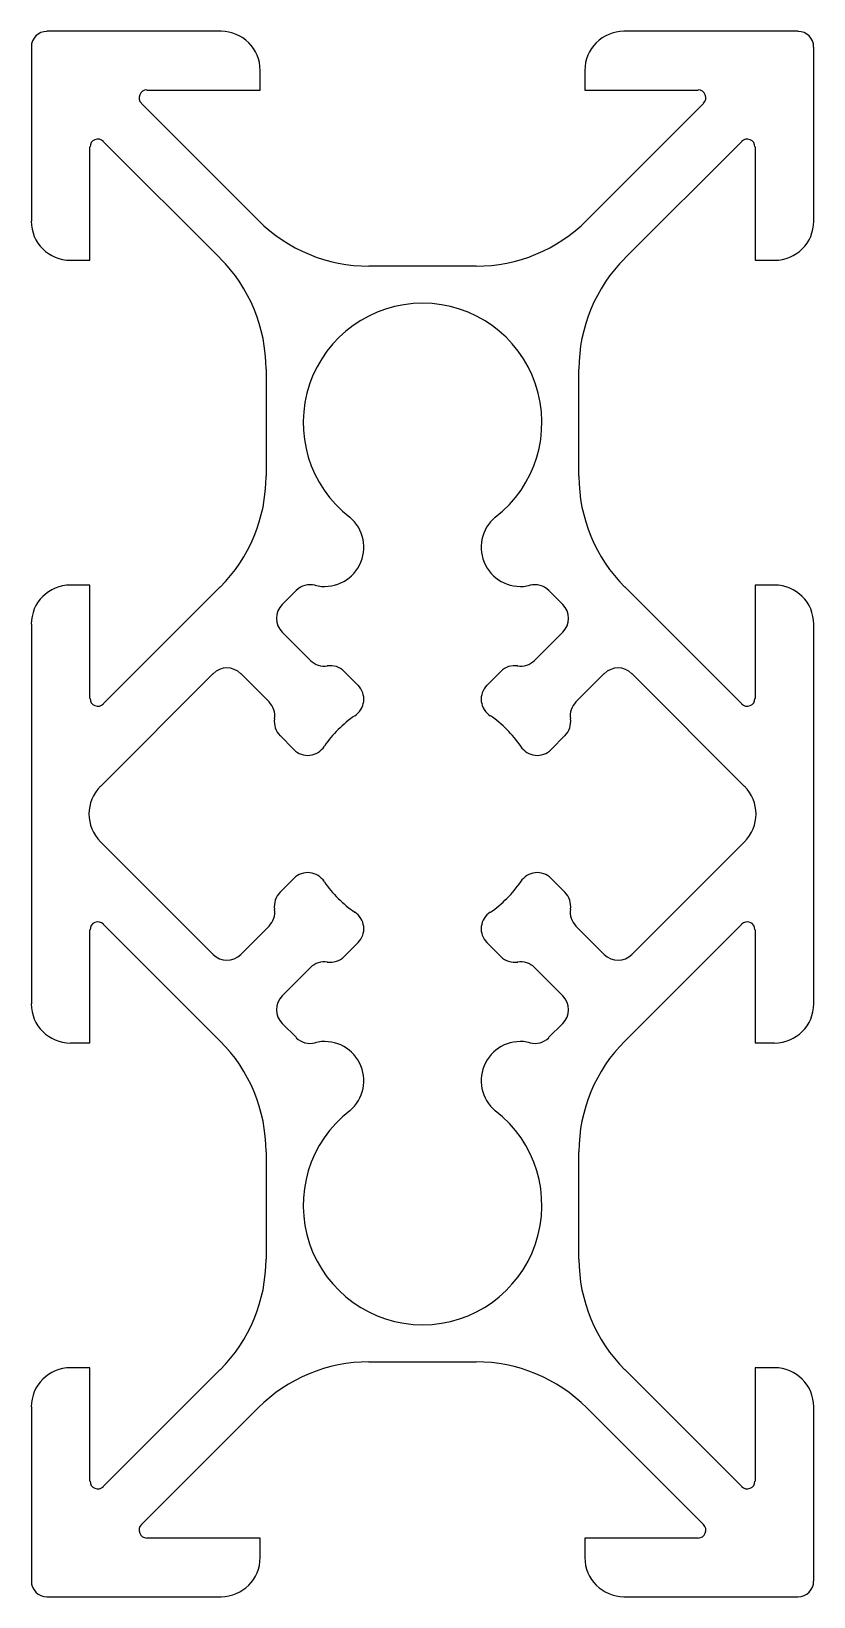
# Model space of a CAD drawing. Header units: inches. Extents: x 36279 to 37066, y 17017 to 18592.
import ezdxf

# ---------------------------------------------------------------- set-up
doc = ezdxf.new("R2010")
doc.units = ezdxf.units.IN
doc.header["$MEASUREMENT"] = 0

msp = doc.modelspace()

# ---------------------------------------------------------------- linework, layer by layer
at = {"color": 7, "linetype": 'Continuous', "lineweight": 25}
for p, q in [((36469.7, 18591.8), (36294.5, 18591.8)), ((37050.4, 18591.8), (36875.2, 18591.8)), ((36278.8, 18576), (36278.8, 18400.8)), ((37066.2, 18400.8), (37066.2, 18576)), ((36509.1, 18532.7), (36509.1, 18552.4)), ((36835.8, 18552.4), (36835.8, 18532.7)), ((36395.1, 18532.7), (36509.1, 18532.7)), ((36835.8, 18532.7), (36949.8, 18532.7)), ((36507.1, 18401.7), (36389.5, 18519.3)), ((36955.4, 18519.3), (36837.8, 18401.7)), ((36337.8, 18361.5), (36337.8, 18475.4)), ((36351.2, 18481), (36468.8, 18363.4)), ((36876.1, 18363.4), (36993.7, 18481)), ((37007.1, 18475.4), (37007.1, 18361.5)), ((36318.1, 18361.5), (36337.8, 18361.5)), ((36726.4, 18355.6), (36618.5, 18355.6)), ((37007.1, 18361.5), (37026.8, 18361.5)), ((36515, 18252), (36515, 18144.1)), ((36829.9, 18144.1), (36829.9, 18252)), ((36337.8, 18034.7), (36318.1, 18034.7)), ((36337.8, 17920.7), (36337.8, 18034.7)), ((36468.8, 18032.8), (36351.2, 17915.2)), ((36993.7, 17915.2), (36876.1, 18032.8)), ((37007.1, 18034.7), (37007.1, 17920.7)), ((37026.8, 18034.7), (37007.1, 18034.7)), ((36545.5, 18029.4), (36531.3, 18015.2)), ((36813.6, 18015.2), (36799.4, 18029.4)), ((36278.8, 17995.3), (36278.8, 17613.4)), ((36531.3, 17987.3), (36559.8, 17958.8)), ((36785.2, 17958.8), (36813.6, 17987.3)), ((37066.2, 17613.4), (37066.2, 17995.3)), ((36461.7, 17945.6), (36348.3, 17832.2)), ((36518, 17917.1), (36489.5, 17945.6)), ((36593.6, 17947.8), (36607.7, 17933.8)), ((36737.3, 17933.8), (36751.3, 17947.8)), ((36855.4, 17945.6), (36826.9, 17917.1)), ((36996.6, 17832.2), (36883.2, 17945.6)), ((36543.1, 17869.2), (36529.1, 17883.2)), ((36587.5, 17889.3), (36587.5, 17889.3)), ((36815.8, 17883.2), (36801.8, 17869.2)), ((36348.3, 17776.5), (36461.7, 17663.2)), ((36883.2, 17663.2), (36996.6, 17776.5)), ((36529.1, 17725.6), (36543.1, 17739.6)), ((36801.8, 17739.6), (36815.8, 17725.6)), ((36757.4, 17719.5), (36757.4, 17719.5)), ((36337.8, 17574.1), (36337.8, 17688)), ((36351.2, 17693.6), (36468.8, 17576)), ((36489.5, 17663.2), (36518, 17691.7)), ((36826.9, 17691.7), (36855.4, 17663.2)), ((36876.1, 17576), (36993.7, 17693.6)), ((37007.1, 17688), (37007.1, 17574.1)), ((36607.7, 17675), (36593.6, 17661)), ((36751.3, 17661), (36737.3, 17675)), ((36559.8, 17649.9), (36531.3, 17621.5)), ((36813.6, 17621.5), (36785.2, 17649.9)), ((36531.3, 17593.6), (36545.5, 17579.4)), ((36799.4, 17579.4), (36813.6, 17593.6)), ((36318.1, 17574.1), (36337.8, 17574.1)), ((37007.1, 17574.1), (37026.8, 17574.1)), ((36515, 17464.6), (36515, 17356.7)), ((36829.9, 17356.7), (36829.9, 17464.6)), ((36337.8, 17247.3), (36318.1, 17247.3)), ((36337.8, 17133.3), (36337.8, 17247.3)), ((36468.8, 17245.4), (36351.2, 17127.8)), ((36618.5, 17253.2), (36726.4, 17253.2)), ((36993.7, 17127.8), (36876.1, 17245.4)), ((37007.1, 17247.3), (37007.1, 17133.3)), ((37026.8, 17247.3), (37007.1, 17247.3)), ((36278.8, 17207.9), (36278.8, 17032.7)), ((36389.5, 17089.5), (36507.1, 17207.1)), ((36837.8, 17207.1), (36955.4, 17089.5)), ((37066.2, 17032.7), (37066.2, 17207.9)), ((36509.1, 17076), (36395.1, 17076)), ((36509.1, 17056.4), (36509.1, 17076)), ((36835.8, 17076), (36835.8, 17056.4)), ((36949.8, 17076), (36835.8, 17076)), ((36294.5, 17017), (36469.7, 17017)), ((36875.2, 17017), (37050.4, 17017))]:
    msp.add_line(p, q, dxfattribs=at)
for centre, radius, start, end in [((36294.5, 18576), 15.7, 90, 180), ((36469.7, 18552.4), 39.4, 0, 90), ((36875.2, 18552.4), 39.4, 90, 180), ((37050.4, 18576), 15.7, 0, 90), ((36395.1, 18524.9), 7.87, 90, 225), ((36949.8, 18524.9), 7.87, 315, 90), ((36345.7, 18475.4), 7.87, 45, 180), ((36999.2, 18475.4), 7.87, 0, 135), ((36318.1, 18400.8), 39.4, 180, 270), ((36618.5, 18513), 157.5, 225, 270), ((36726.4, 18513), 157.5, 270, 315), ((37026.8, 18400.8), 39.4, 270, 0), ((36357.5, 18252), 157.5, 0, 45), ((36987.4, 18252), 157.5, 135, 180), ((36672.5, 18198.1), 120.1, 307.5785, 232.4215), ((36357.5, 18144.1), 157.5, 315, 360), ((36987.4, 18144.1), 157.5, 180, 225), ((36574, 18072.7), 39.4, 255.6415, 50.2523), ((36770.9, 18072.7), 39.4, 129.7477, 284.3585), ((36318.1, 17995.3), 39.4, 90, 180), ((36559.4, 18015.4), 19.7, 75.6415, 135), ((36785.5, 18015.4), 19.7, 45, 104.3585), ((37026.8, 17995.3), 39.4, 0, 90), ((36545.2, 18001.2), 19.7, 135, 225), ((36799.7, 18001.2), 19.7, 315, 45), ((36573.7, 17972.8), 19.7, 225, 278.8481), ((36579.7, 17933.9), 19.7, 45, 98.8481), ((36765.2, 17933.9), 19.7, 81.1519, 135), ((36771.2, 17972.8), 19.7, 261.1519, 315), ((36475.6, 17931.6), 19.7, 45, 135), ((36869.3, 17931.6), 19.7, 45, 135), ((36593.7, 17919.9), 19.7, 302.2231, 45), ((36751.2, 17919.9), 19.7, 135, 237.7769), ((36345.7, 17920.7), 7.87, 180, 315), ((36504.1, 17903.2), 19.7, 351.1519, 45), ((36840.8, 17903.2), 19.7, 135, 188.8481), ((36999.2, 17920.7), 7.87, 225, 360), ((36543, 17897.1), 19.7, 171.1519, 225), ((36672.5, 17804.4), 120.1, 124.6208, 134.9966), ((36672.5, 17804.4), 120.1, 34.6208, 55.3792), ((36801.9, 17897.1), 19.7, 315, 8.8481), ((36672.5, 17804.4), 120.1, 135.0019, 145.3792), ((36557, 17883.1), 19.7, 225, 327.7769), ((36787.9, 17883.1), 19.7, 212.2231, 315), ((36376.2, 17804.4), 39.4, 135, 225), ((36968.7, 17804.4), 39.4, 315, 45), ((36557, 17725.7), 19.7, 32.2231, 135), ((36672.5, 17804.4), 120.1, 214.6208, 235.3792), ((36672.5, 17804.4), 120.1, 315.0019, 325.3792), ((36787.9, 17725.7), 19.7, 45, 147.7769), ((36543, 17711.7), 19.7, 135, 188.8481), ((36672.5, 17804.4), 120.1, 304.6208, 314.9966), ((36801.9, 17711.7), 19.7, 351.1519, 45), ((36504.1, 17705.6), 19.7, 315, 8.8481), ((36593.7, 17688.9), 19.7, 315, 57.7769), ((36751.2, 17688.9), 19.7, 122.2231, 225), ((36840.8, 17705.6), 19.7, 171.1519, 225), ((36345.7, 17688), 7.87, 45, 180), ((36999.2, 17688), 7.87, 0, 135), ((36475.6, 17677.1), 19.7, 225, 315), ((36573.7, 17636), 19.7, 81.1519, 135), ((36579.7, 17674.9), 19.7, 261.1519, 315), ((36765.2, 17674.9), 19.7, 225, 278.8481), ((36771.2, 17636), 19.7, 45, 98.8481), ((36869.3, 17677.1), 19.7, 225, 315), ((36318.1, 17613.4), 39.4, 180, 270), ((36545.2, 17607.5), 19.7, 135, 225), ((36799.7, 17607.5), 19.7, 315, 45), ((37026.8, 17613.4), 39.4, 270, 0), ((36357.5, 17464.6), 157.5, 0, 45), ((36559.4, 17593.3), 19.7, 225, 284.3585), ((36574, 17536.1), 39.4, 309.7477, 104.3585), ((36770.9, 17536.1), 39.4, 75.6415, 230.2523), ((36785.5, 17593.3), 19.7, 255.6415, 315), ((36987.4, 17464.6), 157.5, 135, 180), ((36672.5, 17410.7), 120.1, 127.5785, 52.4215), ((36357.5, 17356.7), 157.5, 315, 360), ((36987.4, 17356.7), 157.5, 180, 225), ((36318.1, 17207.9), 39.4, 90, 180), ((36618.5, 17095.7), 157.5, 90, 135), ((36726.4, 17095.7), 157.5, 45, 90), ((37026.8, 17207.9), 39.4, 0, 90), ((36345.7, 17133.3), 7.87, 180, 315), ((36999.2, 17133.3), 7.87, 225, 360), ((36395.1, 17083.9), 7.87, 135, 270), ((36949.8, 17083.9), 7.87, 270, 45), ((36469.7, 17056.4), 39.4, 270, 0), ((36875.2, 17056.4), 39.4, 180, 270), ((36294.5, 17032.7), 15.7, 180, 270), ((37050.4, 17032.7), 15.7, 270, 360)]:
    msp.add_arc(centre, radius, start, end, dxfattribs=at)

doc.saveas('drawing.dxf')
